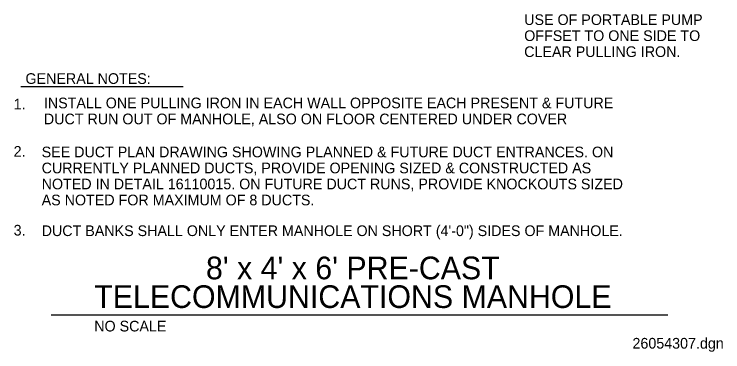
# Model space of a CAD drawing. Extents: x -12316 to -12268, y -12288 to -12184.
# Drawn here: x -12313.14 to -12268.88, y -12287.93 to -12266.83 of the extents above; entities that cross this region are included whole.
import ezdxf

# ---------------------------------------------------------------- set-up
doc = ezdxf.new("R2010")
doc.units = 0
doc.layers.add('G-ANNO-TEXT', color=7, linetype='Continuous')

msp = doc.modelspace()

# ---------------------------------------------------------------- linework, layer by layer
at = {"layer": 'G-ANNO-TEXT'}
for p, q in [((-12312.735, -12271.351), (-12302.578, -12271.351)), ((-12310.833, -12285.618), (-12272.308, -12285.618))]:
    msp.add_line(p, q, dxfattribs=at)

# ---------------------------------------------------------------- texts
for s, height, p in [('USE OF PORTABLE PUMP', 0.66667, (-12281.282, -12267.507)), ('OFFSET TO ONE SIDE TO', 0.66667, (-12281.282, -12268.507)), ('CLEAR PULLING IRON.', 0.66667, (-12281.282, -12269.507)), ('GENERAL NOTES:', 0.66667, (-12312.438, -12271.187)), ('1.', 0.6667, (-12313.176, -12272.782)), ('INSTALL ONE PULLING IRON IN EACH WALL OPPOSITE EACH PRESENT & FUTURE ', 0.66667, (-12311.286, -12272.71)), ('DUCT RUN OUT OF MANHOLE, ALSO ON FLOOR CENTERED UNDER COVER', 0.66667, (-12311.286, -12273.71)), ('2.', 0.6667, (-12313.176, -12275.735)), ('SEE DUCT PLAN DRAWING SHOWING PLANNED & FUTURE DUCT ENTRANCES. ON', 0.66667, (-12311.425, -12275.773)), ('CURRENTLY PLANNED DUCTS, PROVIDE OPENING SIZED & CONSTRUCTED AS', 0.66667, (-12311.425, -12276.773)), ('NOTED IN DETAIL 16110015. ON FUTURE DUCT RUNS, PROVIDE KNOCKOUTS SIZED', 0.66667, (-12311.425, -12277.773)), ('AS NOTED FOR MAXIMUM OF 8 DUCTS.', 0.66667, (-12311.425, -12278.773)), ('3.', 0.6667, (-12313.176, -12280.66)), ('DUCT BANKS SHALL ONLY ENTER MANHOLE ON SHORT (4\'-0") SIDES OF MANHOLE.', 0.66667, (-12311.425, -12280.693)), ("8' x 4' x 6' PRE-CAST", 1.41667, (-12301.161, -12283.394)), ('TELECOMMUNICATIONS MANHOLE', 1.41667, (-12308.141, -12285.186)), ('NO SCALE', 0.6667, (-12308.141, -12286.653)), ('26054307.dgn', 0.66667, (-12274.519, -12287.724))]:
    msp.add_text(s, height=height, dxfattribs=at).set_placement(p)

doc.saveas('drawing.dxf')
